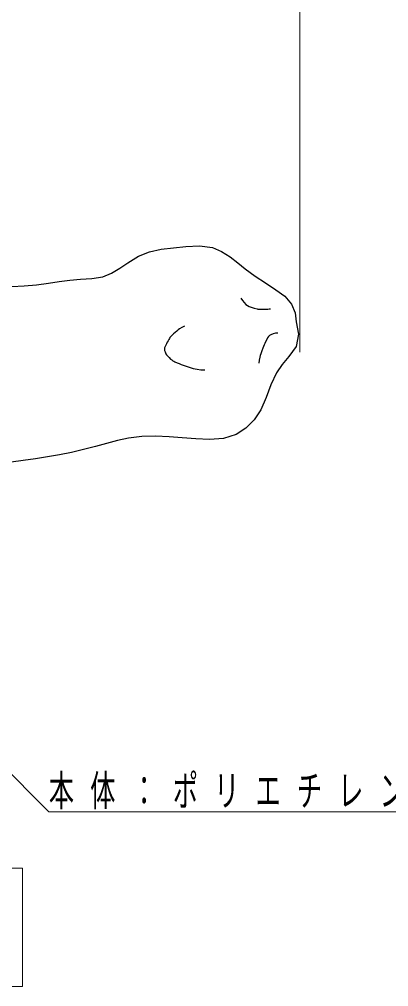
# Model space of a CAD drawing. Units: millimetres on the paper, scale 1:20. Extents: x -365 to 0, y -5 to 257.
# Drawn here: x -264.4 to -238, y 142.5 to 211.7 of the extents above; entities that cross this region are included whole.
import ezdxf

# ---------------------------------------------------------------- set-up
doc = ezdxf.new("R2010")
doc.units = ezdxf.units.MM
doc.layers.add('LY_1', color=7, linetype='Continuous', lineweight=13)
doc.styles.add('ＭＳ ゴシック', font='')
doc.styles.get('ＭＳ ゴシック').set_extended_font_data('MS Gothic')

msp = doc.modelspace()

# ---------------------------------------------------------------- linework, layer by layer
at = {"layer": 'LY_1'}
for p, q in [((-244.335, 187.898), (-244.335, 221.297)), ((-262.264, 155.052), (-272.277, 165.065)), ((-262.264, 155.052), (-220.264, 155.052)), ((-264.148, 151.019), (-315.573, 151.019)), ((-264.148, 142.546), (-264.148, 151.019)), ((-315.573, 142.546), (-264.148, 142.546))]:
    msp.add_line(p, q, dxfattribs=at)
at = {"layer": 'LY_1', "lineweight": 25}
for points in [[(-264.899, 192.584), (-264.022, 192.644), (-263.149, 192.724), (-262.28, 192.83), (-261.526, 192.944), (-260.768, 193.052), (-260.002, 193.125), (-259.188, 193.164), (-258.402, 193.285), (-257.785, 193.54), (-257.201, 193.897), (-256.63, 194.29), (-255.857, 194.756), (-255.068, 195.064), (-254.232, 195.253), (-253.365, 195.366), (-252.483, 195.444), (-251.514, 195.5), (-250.584, 195.387), (-249.927, 195.107), (-249.318, 194.706), (-248.775, 194.276), (-248.243, 193.845), (-247.533, 193.331), (-246.796, 192.845), (-246.046, 192.354), (-245.424, 191.896), (-244.929, 191.333), (-244.681, 190.722), (-244.593, 190.061)], [(-248.552, 191.767), (-248.446, 191.604), (-248.324, 191.453), (-248.187, 191.316), (-248.076, 191.229), (-247.954, 191.159), (-247.823, 191.107), (-247.61, 191.044), (-247.396, 190.987), (-247.332, 190.975), (-247.267, 190.969), (-247.156, 190.965), (-247.046, 190.964), (-246.896, 190.965), (-246.746, 190.969), (-246.692, 190.971), (-246.638, 190.976), (-246.536, 190.989), (-246.434, 191.003)], [(-244.593, 190.061), (-244.43, 189.175), (-244.593, 188.311), (-245.125, 187.582), (-245.6, 187.022), (-246.012, 186.43), (-246.413, 185.573), (-246.742, 184.668), (-247.13, 183.775), (-247.598, 183.062), (-248.188, 182.456), (-248.883, 182.01), (-249.799, 181.737), (-250.78, 181.667), (-251.775, 181.71), (-252.734, 181.783), (-253.683, 181.85), (-254.648, 181.885), (-255.617, 181.86), (-256.576, 181.751), (-257.369, 181.584), (-258.153, 181.372), (-258.936, 181.151), (-259.785, 180.931), (-260.638, 180.737), (-261.496, 180.565), (-262.358, 180.412), (-263.224, 180.277), (-264.091, 180.156), (-264.961, 180.048)], [(-252.579, 189.754), (-252.758, 189.661), (-252.933, 189.558), (-253.037, 189.487), (-253.134, 189.407), (-253.358, 189.2), (-253.577, 188.987), (-253.619, 188.939), (-253.655, 188.886), (-253.702, 188.803), (-253.749, 188.718), (-253.807, 188.612), (-253.863, 188.505), (-253.891, 188.451), (-253.918, 188.397), (-253.943, 188.347), (-253.967, 188.296), (-253.996, 188.212), (-254.006, 188.124), (-253.996, 188.017), (-253.967, 187.915), (-253.938, 187.849), (-253.903, 187.787), (-253.851, 187.71), (-253.794, 187.637), (-253.683, 187.515), (-253.565, 187.401), (-253.491, 187.341), (-253.412, 187.29), (-253.338, 187.25), (-253.262, 187.214), (-253.112, 187.146), (-252.96, 187.082), (-252.821, 187.027), (-252.681, 186.976), (-252.318, 186.853), (-251.954, 186.735), (-251.819, 186.698), (-251.681, 186.675), (-251.401, 186.646), (-251.121, 186.631)], [(-245.913, 189.268), (-246.082, 189.249), (-246.246, 189.208), (-246.403, 189.146), (-246.498, 189.088), (-246.579, 189.012), (-246.642, 188.921), (-246.728, 188.763), (-246.81, 188.602), (-246.85, 188.52), (-246.885, 188.435), (-246.932, 188.315), (-246.978, 188.194), (-247.054, 187.985), (-247.128, 187.776), (-247.164, 187.662), (-247.192, 187.546), (-247.234, 187.332), (-247.267, 187.116)]]:
    msp.add_lwpolyline(points, dxfattribs=at)

# ---------------------------------------------------------------- texts
at = {"layer": 'LY_1', "insert": (-262.264, 155.202), "char_height": 2.199, "attachment_point": 7, "style": 'ＭＳ ゴシック'}
msp.add_mtext('\\T1.64;\\W0.6;本体：ポリエチレン回転成形品', dxfattribs=at)

doc.saveas('drawing.dxf')
